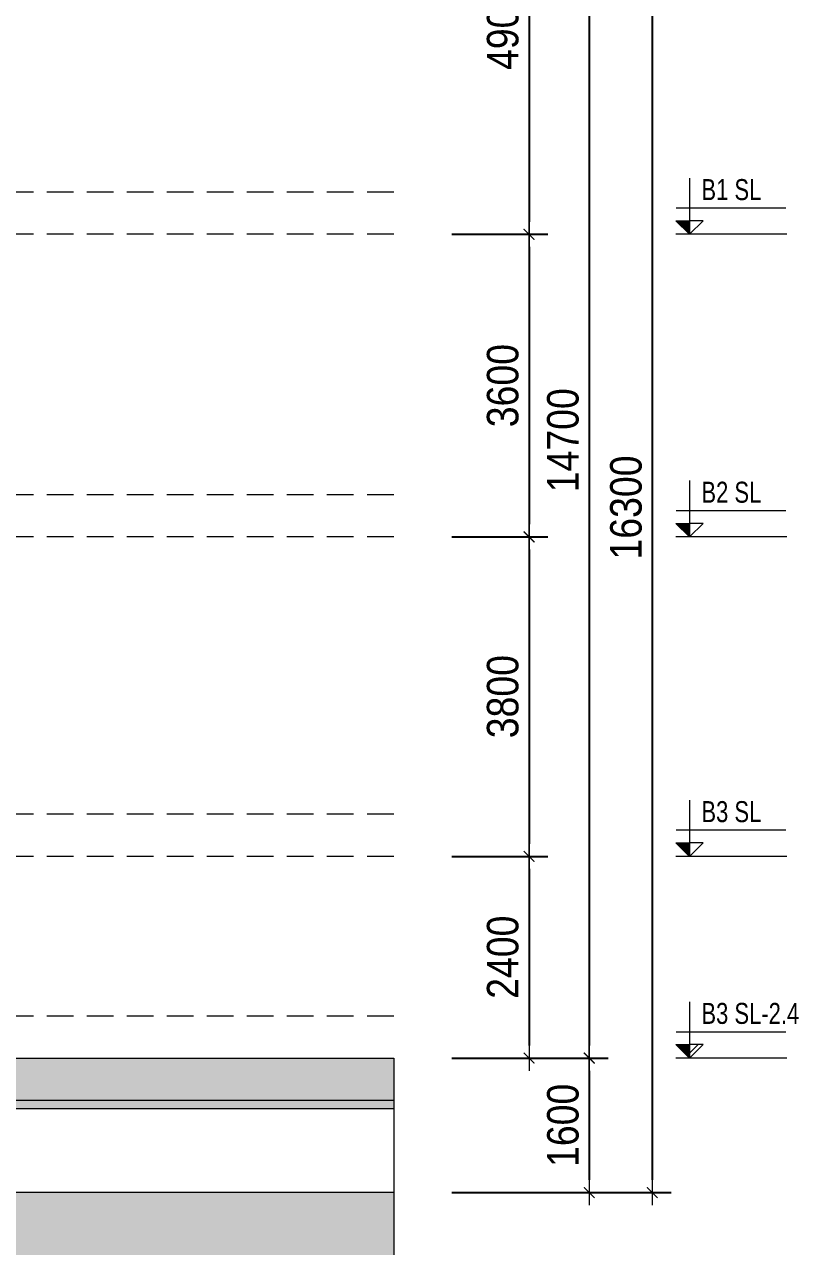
# Model space of a CAD drawing. Header units: millimetres. Extents: x -383953 to 676589, y -101685 to 196247.
# Drawn here: x 393751 to 402960, y -20533 to -5995 of the extents above; entities that cross this region are included whole.
import ezdxf

# ---------------------------------------------------------------- set-up
doc = ezdxf.new("R2010")
doc.units = ezdxf.units.MM
doc.linetypes.add('HIDDEN', pattern=[9.524999999999999, 6.35, -3.175])
doc.layers.get('Defpoints').update_dxf_attribs({"color": 151, "lineweight": 9})
for name, color, linetype, lineweight in [('NDC_S_ANNO', 7, 'Continuous', 20), ('NDC_S_CONTINUOUS', 3, 'Continuous', 20), ('NDC_S_DIM', 1, 'Continuous', 15), ('NDC_S_HATCH MATERIAL', 8, 'Continuous', 13), ('NDC_S_SLAB', 2, 'Continuous', 20), ('NDC_S_TEXT SYMBOL', 7, 'Continuous', 20), ('NDC_S_VN TEXT', 7, 'Continuous', 20)]:
    doc.layers.add(name, color=color, linetype=linetype, lineweight=lineweight)
doc.styles.add('NDC_ANNO', font='', dxfattribs={"width": 0.8})
doc.styles.add('NDC_ARIAL', font='arial.ttf', dxfattribs={"width": 0.85})
doc.styles.get('NDC_ANNO').set_extended_font_data('Dotum')
doc.dimstyles.new('NDC_1-150', dxfattribs={"dimscale": 150, "dimtxt": 2.5, "dimasz": 1, "dimexe": 1.5, "dimexo": 0, "dimgap": 0.8, "dimtad": 1, "dimdec": 0, "dimdsep": 46, "dimtxsty": 'NDC_ARIAL', "dimblk": 'DIMMARK', "dimcen": 49999.93899508043, "dimdle": 1.5, "dimclrd": 1, "dimclre": 1, "dimclrt": 3, "dimadec": 0, "dimazin": 0, "dimtfac": 1, "dimtdec": 0, "dimtix": 1, "dimtmove": 2, "dimatfit": 3, "dimfxl": 1, "dimarcsym": 0})

# ---------------------------------------------------------------- blocks, each defined once
blk = doc.blocks.new('DIMMARK')
at = {"layer": 'NDC_S_DIM', "color": 1}
blk.add_line((-1.5, 0), (1, 0), dxfattribs=at)
at = {"layer": 'NDC_S_DIM', "color": 2, "const_width": 0.1}
blk.add_lwpolyline([(-0.4242640687119285, -0.4242640687119285), (0.4242640687119285, 0.4242640687119285)], dxfattribs=at)
blk = doc.blocks.new('*D501')
at = {"layer": 'Defpoints', "color": 0, "transparency": 16777216}
for p in [(398835.9125925294, -8491.276974339566), (398835.9125925294, -12091.27697347018), (399754.1127267939, -12091.27697347018, -6.290893267642449e-09)]:
    blk.add_point(p, dxfattribs=at)
at = {"layer": 'NDC_S_CONTINUOUS', "color": 1, "lineweight": -2, "transparency": 16777216}
for p, q in [((398835.9125925294, -8491.276974339566, -6.290893267642449e-09), (399979.1127267939, -8491.276974339566, -6.290893267642449e-09)), ((399754.1127267939, -8641.276974339566, -6.290893267642449e-09), (399754.1127267939, -11941.27697347018, -6.290893267642449e-09)), ((398835.9125925294, -12091.27697347018, -6.290893267642449e-09), (399979.1127267939, -12091.27697347018, -6.290893267642449e-09))]:
    blk.add_line(p, q, dxfattribs=at)
at = {"layer": 'NDC_S_CONTINUOUS', "color": 1, "lineweight": -2, "transparency": 16777216, "xscale": 150, "yscale": 150, "zscale": 150}
for p, rotation in [((399754.1127267939, -8491.276974339566, -6.290893267642449e-09), 90), ((399754.1127267939, -12091.27697347018, -6.290893267642449e-09), 270)]:
    blk.add_blockref('DIMMARK', p, dxfattribs=dict(at, rotation=rotation))
at = {"layer": 'NDC_S_CONTINUOUS', "color": 3, "transparency": 16777216, "insert": (399442.5199573531, -10291.27697390498, -6.290893267642449e-09), "char_height": 375, "attachment_point": 5, "rotation": 90, "style": 'NDC_ARIAL'}
blk.add_mtext('3600', dxfattribs=at)
blk = doc.blocks.new('*D502')
at = {"layer": 'Defpoints', "color": 0, "transparency": 16777216}
for p in [(398835.9125925294, -12091.27697347018), (398835.9125925294, -15891.27697346808), (399754.1127257514, -15891.27697346808, -6.290893267642449e-09)]:
    blk.add_point(p, dxfattribs=at)
at = {"layer": 'NDC_S_CONTINUOUS', "color": 1, "lineweight": -2, "transparency": 16777216}
for p, q in [((398835.9125925294, -12091.27697347018, -6.290893267642449e-09), (399979.1127257514, -12091.27697347018, -6.290893267642449e-09)), ((399754.1127257514, -12241.27697347018, -6.290893267642449e-09), (399754.1127257514, -15741.27697346808, -6.290893267642449e-09)), ((398835.9125925294, -15891.27697346808, -6.290893267642449e-09), (399979.1127257514, -15891.27697346808, -6.290893267642449e-09))]:
    blk.add_line(p, q, dxfattribs=at)
at = {"layer": 'NDC_S_CONTINUOUS', "color": 1, "lineweight": -2, "transparency": 16777216, "xscale": 150, "yscale": 150, "zscale": 150}
for p, rotation in [((399754.1127257514, -12091.27697347018, -6.290893267642449e-09), 90), ((399754.1127257514, -15891.27697346808, -6.290893267642449e-09), 270)]:
    blk.add_blockref('DIMMARK', p, dxfattribs=dict(at, rotation=rotation))
at = {"layer": 'NDC_S_CONTINUOUS', "color": 3, "transparency": 16777216, "insert": (399442.5199563106, -13991.27697346924, -6.290893267642449e-09), "char_height": 375, "attachment_point": 5, "rotation": 90, "style": 'NDC_ARIAL'}
blk.add_mtext('3800', dxfattribs=at)
blk = doc.blocks.new('*D512')
at = {"layer": 'Defpoints', "color": 0, "transparency": 16777216}
for p in [(398835.9125925294, -3591.276973466798), (398835.9125925294, -8491.276974339507), (399754.1127267939, -8491.276974339507)]:
    blk.add_point(p, dxfattribs=at)
at = {"layer": 'NDC_S_CONTINUOUS', "color": 1, "lineweight": -2, "transparency": 16777216}
for p, q in [((398835.9125925294, -3591.276973466798), (399979.1127267939, -3591.276973466798)), ((399754.1127267939, -3741.276973466798), (399754.1127267939, -8341.276974339507)), ((398835.9125925294, -8491.276974339507), (399979.1127267939, -8491.276974339507))]:
    blk.add_line(p, q, dxfattribs=at)
at = {"layer": 'NDC_S_CONTINUOUS', "color": 1, "lineweight": -2, "transparency": 16777216, "xscale": 150, "yscale": 150, "zscale": 150}
for p, rotation in [((399754.1127267939, -3591.276973466798), 90), ((399754.1127267939, -8491.276974339507), 270)]:
    blk.add_blockref('DIMMARK', p, dxfattribs=dict(at, rotation=rotation))
at = {"layer": 'NDC_S_CONTINUOUS', "color": 3, "transparency": 16777216, "insert": (399442.6478563981, -6041.276973903265), "char_height": 375, "attachment_point": 5, "rotation": 90, "style": 'NDC_ARIAL'}
blk.add_mtext('4900', dxfattribs=at)
blk = doc.blocks.new('kata_block_CT')
at = {"layer": 'NDC_S_ANNO'}
blk.add_hatch(color=3, dxfattribs=at).paths.add_polyline_path([(0, 1.596954857557648), (-1.612010908633238, 1.596954857557648), (0, 0)])
at = {"layer": 'NDC_S_ANNO', "ltscale": 50}
h = blk.add_hatch(dxfattribs=at)
h.set_pattern_fill('ANSI31', color=256, scale=1.406250541793835, style=0)
h.set_pattern_definition([(45.00000000000001, (0, 5.456968210637569e-12), (-3.157122508925224, 3.157122508925225), [])])
h.paths.add_polyline_path([(0, 1.596954857557648), (0, 0), (1.612010908924276, 1.596954857557648)])
for p, q in [((-1.592704896858777, 3.140833880479477), (11.46947077315417, 3.140833880479477)), ((11.56125648126181, 5.456968210637569e-12), (-1.63869572513795, 5.456968210637569e-12))]:
    blk.add_line(p, q, dxfattribs=at)
for points in [[(0, 6.69495074864426), (0, 0)], [(0, 0), (-1.612010908924276, 1.596954857557648), (0, 1.596954857557648)], [(0, 0), (1.612010908924276, 1.596954857557648), (0, 1.596954857557648)]]:
    blk.add_lwpolyline(points, dxfattribs=at)
at = {"layer": 'NDC_S_ANNO', "color": 8, "ltscale": 50}
blk.add_lwpolyline([(0, 0), (-1.612010908633238, 1.596954857557648), (0, 1.596954857557648)], dxfattribs=at)
at = {"layer": 'NDC_S_TEXT SYMBOL', "color": 3, "style": 'NDC_ANNO', "width": 0.8}
blk.add_attdef('CT', (1.409564409346785, 4.068271311703938), '', height=2.5, dxfattribs=at)
blk = doc.blocks.new('*D513')
at = {"layer": 'Defpoints', "color": 0, "transparency": 16777216}
for p in [(398835.9125925294, -3591.276973466798), (398835.9125925294, -18291.27697346814), (400470.0682164686, -18291.27697346814)]:
    blk.add_point(p, dxfattribs=at)
at = {"layer": 'NDC_S_CONTINUOUS', "color": 1, "lineweight": -2, "transparency": 16777216}
for p, q in [((398835.9125925294, -3591.276973466798), (400695.0682164686, -3591.276973466798)), ((400470.0682164686, -3741.276973466798), (400470.0682164686, -18141.27697346814)), ((398835.9125925294, -18291.27697346814), (400695.0682164686, -18291.27697346814))]:
    blk.add_line(p, q, dxfattribs=at)
at = {"layer": 'NDC_S_CONTINUOUS', "color": 1, "lineweight": -2, "transparency": 16777216, "xscale": 150, "yscale": 150, "zscale": 150}
for p, rotation in [((400470.0682164686, -3591.276973466798), 90), ((400470.0682164686, -18291.27697346814), 270)]:
    blk.add_blockref('DIMMARK', p, dxfattribs=dict(at, rotation=rotation))
at = {"layer": 'NDC_S_CONTINUOUS', "color": 3, "transparency": 16777216, "insert": (400158.6033460728, -10941.27697346758), "char_height": 375, "attachment_point": 5, "rotation": 90, "style": 'NDC_ARIAL'}
blk.add_mtext('14700', dxfattribs=at)
blk = doc.blocks.new('*D486')
at = {"layer": 'Defpoints', "color": 0, "transparency": 16777216}
for p in [(398835.9125925294, -3591.276973466798), (398835.9125925294, -19891.27697346814), (401220.0682164687, -19891.27697346814)]:
    blk.add_point(p, dxfattribs=at)
at = {"layer": 'NDC_S_CONTINUOUS', "color": 1, "lineweight": -2, "transparency": 16777216}
for p, q in [((398835.9125925294, -3591.276973466798), (401445.0682164687, -3591.276973466798)), ((401220.0682164687, -3741.276973466798), (401220.0682164687, -19741.27697346814)), ((398835.9125925294, -19891.27697346814), (401445.0682164687, -19891.27697346814))]:
    blk.add_line(p, q, dxfattribs=at)
at = {"layer": 'NDC_S_CONTINUOUS', "color": 1, "lineweight": -2, "transparency": 16777216, "xscale": 150, "yscale": 150, "zscale": 150}
for p, rotation in [((401220.0682164687, -3591.276973466798), 90), ((401220.0682164687, -19891.27697346814), 270)]:
    blk.add_blockref('DIMMARK', p, dxfattribs=dict(at, rotation=rotation))
at = {"layer": 'NDC_S_CONTINUOUS', "color": 3, "transparency": 16777216, "insert": (400908.4754470279, -11741.27697346758), "char_height": 375, "attachment_point": 5, "rotation": 90, "style": 'NDC_ARIAL'}
blk.add_mtext('16300', dxfattribs=at)
blk = doc.blocks.new('*D488')
at = {"layer": 'Defpoints', "color": 0, "transparency": 16777216}
for p in [(398835.9125925294, -15891.27697346808), (398835.9125925294, -18291.27697346814), (399754.1127257514, -18291.27697346814)]:
    blk.add_point(p, dxfattribs=at)
at = {"layer": 'NDC_S_CONTINUOUS', "color": 1, "lineweight": -2, "transparency": 16777216}
for p, q in [((398835.9125925294, -15891.27697346808), (399979.1127257514, -15891.27697346808)), ((399754.1127257514, -16041.27697346808), (399754.1127257514, -18141.27697346814)), ((398835.9125925294, -18291.27697346814), (399979.1127257514, -18291.27697346814))]:
    blk.add_line(p, q, dxfattribs=at)
at = {"layer": 'NDC_S_CONTINUOUS', "color": 1, "lineweight": -2, "transparency": 16777216, "xscale": 150, "yscale": 150, "zscale": 150}
for p, rotation in [((399754.1127257514, -15891.27697346808), 90), ((399754.1127257514, -18291.27697346814), 270)]:
    blk.add_blockref('DIMMARK', p, dxfattribs=dict(at, rotation=rotation))
at = {"layer": 'NDC_S_CONTINUOUS', "color": 3, "transparency": 16777216, "insert": (399442.6478553556, -17091.27697346822), "char_height": 375, "attachment_point": 5, "rotation": 90, "style": 'NDC_ARIAL'}
blk.add_mtext('2400', dxfattribs=at)
blk = doc.blocks.new('*D489')
at = {"layer": 'Defpoints', "color": 0, "transparency": 16777216}
for p in [(399551.8680832467, -18291.27697346814), (399551.8680832467, -19891.27697346814), (400470.0682164687, -19891.27697346814)]:
    blk.add_point(p, dxfattribs=at)
at = {"layer": 'NDC_S_CONTINUOUS', "color": 1, "lineweight": -2, "transparency": 16777216}
for p, q in [((399551.8680832467, -18291.27697346814), (400695.0682164687, -18291.27697346814)), ((400470.0682164687, -18441.27697346814), (400470.0682164687, -19741.27697346814)), ((399551.8680832467, -19891.27697346814), (400695.0682164687, -19891.27697346814))]:
    blk.add_line(p, q, dxfattribs=at)
at = {"layer": 'NDC_S_CONTINUOUS', "color": 1, "lineweight": -2, "transparency": 16777216, "xscale": 150, "yscale": 150, "zscale": 150}
for p, rotation in [((400470.0682164687, -18291.27697346814), 90), ((400470.0682164687, -19891.27697346814), 270)]:
    blk.add_blockref('DIMMARK', p, dxfattribs=dict(at, rotation=rotation))
at = {"layer": 'NDC_S_CONTINUOUS', "color": 3, "transparency": 16777216, "insert": (400158.6033460729, -19091.27697346825), "char_height": 375, "attachment_point": 5, "rotation": 90, "style": 'NDC_ARIAL'}
blk.add_mtext('1600', dxfattribs=at)

msp = doc.modelspace()

# ---------------------------------------------------------------- hatches: boundary and pattern name
at = {"layer": 'NDC_S_HATCH MATERIAL'}
h = msp.add_hatch(dxfattribs=at)
h.set_pattern_fill('AR-SAND', color=256, scale=15)
h.set_pattern_definition([(37.50000000000001, (359475.1761934993, 255081.8712739735), (-24.00046943976069, 734.1198559940135), [0, -579.1200000000001, 0, -647.7, 0, -619.125]), (7.499999999999999, (359475.1761934993, 255081.8712739735), (674.2849247070039, 1075.237650852531), [0, -312.4200000000001, 0, -521.97, 0, -200.025]), (327.5, (359006.5461934993, 255081.8712739735), (1186.488555362187, 2.155777017818643), [0, -190.5, 0, -685.8, 0, -895.3499999999999]), (317.5, (359006.5461934993, 255081.8712739735), (1145.334678708446, 334.3939848858245), [0, -95.25, 0, -449.58, 0, -514.35])])
h.paths.add_polyline_path([(385343.8998603085, -12591.34407797875), (361687.1528978145, -12591.34407797887), (361687.1528978145, -34162.22137962515), (398143.8998603085, -34162.2213796252), (398143.8998603085, -19891.27697346814), (386143.8998603085, -19891.27697346825), (386143.8998603085, -31591.27697346802), (385343.8998603085, -31591.27697346802)])
h.paths.add_polyline_path([(368375.4564908097, -17665.21076705414), (369612.5611055933, -16956.4453870088), (369228.4067726726, -16285.92858211781), (367991.3021578889, -16994.69396216318)], flags=24)
h.paths.add_polyline_path([(369666.08570261, -20503.53307519169), (370901.0037171729, -19790.96470010222), (370514.7881421748, -19121.6330433191), (369279.8701276119, -19834.2014184086)], flags=24)
h.paths.add_polyline_path([(371395.3785814598, -23299.7995741941), (372629.5457612432, -22585.93154422269), (372242.6257668869, -21917.00684359466), (371008.4585871035, -22630.87487356606)], flags=24)
h.paths.add_polyline_path([(373122.6475154602, -24693.05188961432), (374355.6982427546, -23977.25715940999), (373967.733967366, -23308.93758153933), (372734.6832400715, -24024.73231174366)], flags=24)
h.paths.add_polyline_path([(391158.9791577163, -21316.82452118205), (392337.0828412088, -21316.82452118205), (392337.0828412088, -20544.0584911684), (391158.9791577163, -20544.0584911684)], flags=24)
h.paths.add_polyline_path([(384389.6233567171, -18300.02313649593), (384389.6233567171, -16874.26853213031), (383616.8573267035, -16874.26853213031), (383616.8573267035, -18300.02313649593)], flags=24)
h.paths.add_polyline_path([(380490.6285060158, -14252.45691029352), (381725.368212959, -13539.57960811074), (381338.9851979523, -12870.34459493725), (380104.245491009, -13583.22189712001)], flags=24)
h.paths.add_polyline_path([(381476.8825005072, -17483.04290021607), (382497.1502187038, -16893.99105846992), (382110.7672036971, -16224.75604529641), (381090.4994855004, -16813.80788704255)], flags=24)
h.paths.add_polyline_path([(382341.7781133045, -19383.69518534371), (383362.0458315007, -18794.64334359698), (382975.6628164936, -18125.4083304237), (381955.3950982974, -18714.46017217039)], flags=24)
h.paths.add_polyline_path([(387862.6754401175, -21316.82452118205), (389040.77912361, -21316.82452118205), (389040.77912361, -20544.0584911684), (387862.6754401175, -20544.0584911684)], flags=24)
h = msp.add_hatch(dxfattribs=at)
h.set_pattern_fill('BT-01', color=256, scale=50, pattern_type=2)
h.set_pattern_definition([(49.99999999999999, (359603.7876004532, 255081.8041929251), (358.6300913003767, -31.37606749129755), [37.5, -412.5]), (355, (359603.7876004532, 255081.8041929251), (-69.3756668065, 376.0960668500059), [30, -330]), (100.4514, (359633.6734404532, 255079.1895229252), (289.2546908570108, 344.7197710304768), [31.870095, -350.571056]), (46.18420000000001, (359603.7876004532, 255181.8041929251), (533.6205243128222, -82.75950716450905), [56.25, -618.75]), (96.6356, (359648.2559729533, 255174.9075394252), (467.3313527743517, 487.0589354502209), [47.805144, -525.8565]), (351.1842, (359603.7876004532, 255181.8041929251), (467.3309725668136, 487.0593004626623), [45, -495]), (21, (359653.7876004532, 255156.8041929251), (298.4535260592309, -201.3094453326694), [37.5, -412.5]), (326.0000000000001, (359653.7876004532, 255156.8041929251), (121.6576659607909, 362.5750225234265), [30, -330]), (71.4514, (359678.6587169532, 255140.0283899251), (420.111314290745, 161.2652483549762), [31.870095, -350.571056]), (37.50000000000001, (359603.7876004532, 255081.8041929251), (6.079927658645334, 166.4469269156558), [0, -326, 0, -335, 0, -331.25]), (7.499999999999999, (359603.7876004532, 255081.8041929251), (131.5347687210743, 197.2058559411801), [0, -191, 0, -318.5, 0, -126.25]), (327.5, (359492.2876004532, 255081.8041929251), (266.9112180862045, -11.27743586718988), [0, -125, 0, -390, 0, -517.5]), (317.5, (359442.2876004532, 255081.8041929251), (291.5930846711931, 50.05249116615887), [0, -162.5, 0, -259, 0, -367.5]), (45, (359603.7876004532, 255081.8041929251), (-150.2601910021414, 150.2601910021414), []), (45, (359603.7876004532, 255143.0541929251), (-150.2601910021414, 150.2601910021414), [])])
h.paths.add_polyline_path([(392243.86981669, -19691.27697346825), (392743.8998603085, -19774.61114130475), (392743.8998603085, -18791.27697346814), (398143.8998603085, -18791.27697346814), (398143.8998603085, -18291.27697346814), (386143.8998603085, -18291.27697346814), (386143.8998603085, -19291.27697346802), (386743.8998603085, -19291.27697346802), (386743.8998603085, -18791.27697346814), (390743.8998603085, -18791.27697346814), (390743.8998603085, -19791.27697346825), (391243.903958409, -19791.27697346825), (391243.9045236397, -19691.27697346825)])
h = msp.add_hatch(dxfattribs=at)
h.set_pattern_fill('AR-SAND', color=256, scale=0.5)
h.set_pattern_definition([(37.50000000000001, (359603.7876004532, 255081.8041929251), (-0.8000156479920228, 24.47066186646712), [0, -19.304, 0, -21.59, 0, -20.6375]), (7.499999999999999, (359603.7876004532, 255081.8041929251), (22.47616415690013, 35.84125502841771), [0, -10.414, 0, -17.399, 0, -6.6675]), (327.5, (359588.1666004533, 255081.8041929251), (39.5496185120729, 0.0718592339272881), [0, -6.35, 0, -22.86, 0, -29.845]), (317.5, (359588.1666004533, 255081.8041929251), (38.17782262361486, 11.14646616286081), [0, -3.175, 0, -14.986, 0, -17.145])])
h.paths.add_polyline_path([(386843.8998603085, -19291.27697346802), (386743.8998603085, -19291.27697346802), (386143.8998603085, -19291.27697346802), (386143.8998603085, -19391.27697346802), (386843.8998603085, -19391.27697346802)])
h.paths.add_polyline_path([(390743.8998603085, -18791.27697346814), (386743.8998603085, -18791.27697346814), (386743.8998603085, -18891.27697346814), (390743.8998603085, -18891.27697346814)])
h.paths.add_polyline_path([(392843.8998603085, -19791.27697346825), (390743.8998603085, -19791.27697346825), (390643.8998603085, -19791.27697346825), (390643.8998603085, -19891.27697346819), (392843.8998603085, -19891.27697346819)])
h.paths.add_polyline_path([(398143.8998603085, -18791.27697346814), (392743.8998603085, -18791.27697346814), (392743.8998603085, -18891.27697346814), (398143.8998603085, -18891.27697346814)])

# ---------------------------------------------------------------- linework, layer by layer
at = {"layer": 'NDC_S_CONTINUOUS'}
msp.add_line((398143.8998603085, -18291.27697346814), (398143.8998603085, -34162.22137962509), dxfattribs=at)
at = {"layer": 'NDC_S_HATCH MATERIAL', "linetype": 'HIDDEN', "ltscale": 50}
for p, q in [((398143.8998603085, -7991.276974338631), (385343.8998603085, -7991.276974338572)), ((398143.8998603085, -8491.276974339096, -1.25817865352849e-08), (385343.8998603085, -8491.276974339038, -1.25817865352849e-08)), ((398143.8998603085, -11591.27697346959, 1.258178653528447e-08), (385343.8998603085, -11591.27697346953, 1.258178653528447e-08)), ((398143.8998603085, -12091.27697347017), (385343.8998603085, -12091.27697347011)), ((398143.8998603085, -15391.27697259985, 1.25817865352849e-08), (385343.8998603085, -15391.27697259979, 1.25817865352849e-08)), ((398143.8998603085, -15891.27697346808), (385343.8998603084, -15891.27697346802)), ((398143.8998603085, -17791.27697259991, 1.25817865352849e-08), (385343.8998603085, -17791.27697259985, 1.25817865352849e-08))]:
    msp.add_line(p, q, dxfattribs=at)
at = {"layer": 'NDC_S_SLAB', "ltscale": 500}
for p, q in [((386143.8998603085, -18291.27697346814), (398143.8998603085, -18291.27697346814)), ((392743.8998603085, -18791.27697346814), (398143.8998603085, -18791.27697346814))]:
    msp.add_line(p, q, dxfattribs=at)
at = {"layer": 'NDC_S_SLAB', "ltscale": 100}
for p, q in [((398143.8998603085, -18291.27697346808), (398143.8998603085, -18291.27697346808)), ((392743.8998603085, -18891.27697346814), (398143.8998603085, -18891.27697346814)), ((398143.8998603085, -19891.27697346814), (386143.8998603085, -19891.27697346825))]:
    msp.add_line(p, q, dxfattribs=at)

# ---------------------------------------------------------------- block references
at = {"layer": 'NDC_S_VN TEXT', "xscale": 100, "yscale": 100, "zscale": 100}
for p, values in [((401663.3058691194, -8491.27697433997), {'CT': 'B1 SL'}), ((401663.3058691194, -12091.2769734707), {'CT': 'B2 SL'}), ((401663.3058691194, -15891.2769734686), {'CT': 'B3 SL'}), ((401663.3058691194, -18291.27697346889), {'CT': 'B3 SL-2.4'})]:
    msp.add_blockref('kata_block_CT', p, dxfattribs=at).add_auto_attribs(values)

# ---------------------------------------------------------------- dimensions: what is measured, and where the dimension line sits
at = {"layer": 'NDC_S_CONTINUOUS', "color": 1}
for base, p1, p2, angle, picture, middle in [((399754.1127267939, -8491.276974339507), (398835.9125925292, -3591.276973466796), (398835.9125925292, -8491.276974339504), 90, '*D512', (399442.6478563981, -6041.276973903265)), ((400470.0682164686, -18291.27697346814), (398835.9125925292, -3591.276973466796), (398835.9125925292, -18291.27697346814), 90, '*D513', (400158.6033460728, -10941.27697346758)), ((401220.0682164687, -19891.27697346814), (398835.9125925292, -3591.276973466796), (398835.9125925292, -19891.27697346814), 90, '*D486', (400908.4754470279, -11741.27697346758)), ((399754.1127267939, -12091.27697347018, -6.290893267642449e-09), (398835.9125925292, -8491.276974339562), (398835.9125925292, -12091.27697347017), 269.9999999466392, '*D501', (399442.5199573531, -10291.27697390498, -6.290893267642449e-09)), ((399754.1127257514, -15891.27697346808, -6.290893267642449e-09), (398835.9125925292, -12091.27697347017), (398835.9125925292, -15891.27697346808), 269.9999999466392, '*D502', (399442.5199563106, -13991.27697346924, -6.290893267642449e-09)), ((399754.1127257514, -18291.27697346814), (398835.9125925292, -15891.27697346808), (398835.9125925292, -18291.27697346814), 90, '*D488', (399442.6478553556, -17091.27697346822)), ((400470.0682164687, -19891.27697346814), (399551.8680832465, -18291.27697346814), (399551.8680832465, -19891.27697346814), 90, '*D489', (400158.6033460729, -19091.27697346825))]:
    dim = msp.add_linear_dim(base=base, p1=p1, p2=p2, angle=angle, dimstyle='NDC_1-150', dxfattribs=at)
    dim.commit()
    dim.dimension.update_dxf_attribs({"geometry": picture, "text_midpoint": middle})

doc.saveas('drawing.dxf')
